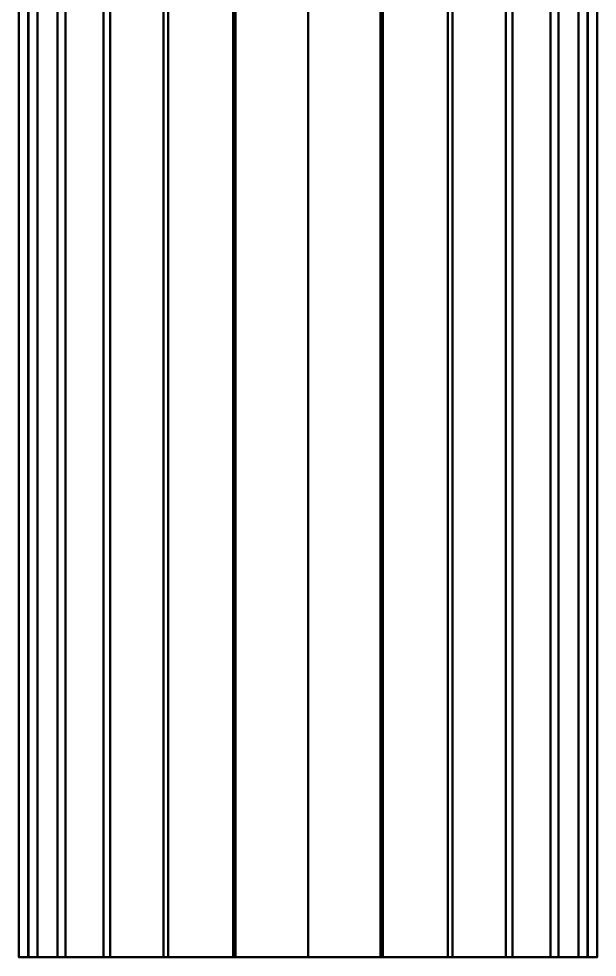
# Model space of a CAD drawing. Header units: millimetres. Extents: x -128 to 780, y -368 to 1535.
# Drawn here: x 115 to 428, y -368 to 140 of the extents above; entities that cross this region are included whole.
import ezdxf

# ---------------------------------------------------------------- set-up
doc = ezdxf.new("R2010")
doc.units = ezdxf.units.MM
doc.layers.add('M-EQPM', color=7, linetype='Continuous', lineweight=40)

# ---------------------------------------------------------------- blocks, each defined once
blk = doc.blocks.new('Burner-ExEco-GAS-RS_310_610_M_BLU-M3-000002 - RS 410_M BLU FS1 3_400_50-18393-_3D_')
at = {"layer": 'M-EQPM', "color": 8, "true_color": 0x787878}
mesh = blk.add_polyface(dxfattribs=at)
corners = [(156.5, -720, 520), (151.17, -720, 479.49), (135.53, -720, 441.75), (110.66, -720, 409.34), (78.25, -720, 384.47), (40.51, -720, 368.83), (0, -720, 363.5), (-40.51, -720, 368.83), (-78.25, -720, 384.47), (-110.66, -720, 409.34), (-135.53, -720, 441.75), (-151.17, -720, 479.49), (-156.5, -720, 520), (-156.5, 0, 520), (-151.17, 0, 479.49), (-135.53, 0, 441.75), (-110.66, 0, 409.34), (-78.25, 0, 384.47), (-40.51, 0, 368.83), (0, 0, 363.5), (40.51, 0, 368.83), (78.25, 0, 384.47), (110.66, 0, 409.34), (135.53, 0, 441.75), (151.17, 0, 479.49), (156.5, 0, 520)]
mesh.append_faces([[corners[k] for k in face] for face in [(1, 24, 25, 0)]], dxfattribs={"vtx0": -1, "color": 8})
mesh.append_faces([[corners[k] for k in face] for face in [(11, 14, 15, 10), (10, 15, 16, 9), (8, 17, 18, 7), (9, 16, 17, 8), (7, 18, 19, 6), (5, 20, 21, 4), (4, 21, 22, 3), (2, 23, 24, 1), (3, 22, 23, 2), (20, 5, 6, 19)]], dxfattribs={"vtx0": -1, "vtx2": -1, "color": 8})
mesh.append_faces([[corners[k] for k in face] for face in [(12, 13, 14, 11)]], dxfattribs={"vtx2": -1, "color": 8})
mesh = blk.add_polyface(dxfattribs=at)
corners = [(-156.5, -720, 520), (-151.17, -720, 560.51), (-135.53, -720, 598.25), (-110.66, -720, 630.66), (-78.25, -720, 655.53), (-40.51, -720, 671.17), (0, -720, 676.5), (40.51, -720, 671.17), (78.25, -720, 655.53), (110.66, -720, 630.66), (135.53, -720, 598.25), (151.17, -720, 560.51), (156.5, -720, 520), (156.5, 0, 520), (151.17, 0, 560.51), (135.53, 0, 598.25), (110.66, 0, 630.66), (78.25, 0, 655.53), (40.51, 0, 671.17), (0, 0, 676.5), (-40.51, 0, 671.17), (-78.25, 0, 655.53), (-110.66, 0, 630.66), (-135.53, 0, 598.25), (-151.17, 0, 560.51), (-156.5, 0, 520)]
mesh.append_faces([[corners[k] for k in face] for face in [(14, 11, 12, 13), (1, 24, 25, 0)]], dxfattribs={"vtx0": -1, "color": 8})
mesh.append_faces([[corners[k] for k in face] for face in [(10, 15, 16, 9), (8, 17, 18, 7), (9, 16, 17, 8), (7, 18, 19, 6), (11, 14, 15, 10), (5, 20, 21, 4), (4, 21, 22, 3), (2, 23, 24, 1), (3, 22, 23, 2), (20, 5, 6, 19)]], dxfattribs={"vtx0": -1, "vtx2": -1, "color": 8})
mesh = blk.add_polyface(dxfattribs=at)
corners = [(151.5, -720, 520), (146.34, -720, 559.21), (131.2, -720, 595.75), (107.13, -720, 627.13), (75.75, -720, 651.2), (39.21, -720, 666.34), (0, -720, 671.5), (-39.21, -720, 666.34), (-75.75, -720, 651.2), (-107.13, -720, 627.13), (-131.2, -720, 595.75), (-146.34, -720, 559.21), (-151.5, -720, 520), (-151.5, 0, 520), (-146.34, 0, 559.21), (-131.2, 0, 595.75), (-107.13, 0, 627.13), (-75.75, 0, 651.2), (-39.21, 0, 666.34), (0, 0, 671.5), (39.21, 0, 666.34), (75.75, 0, 651.2), (107.13, 0, 627.13), (131.2, 0, 595.75), (146.34, 0, 559.21), (151.5, 0, 520)]
mesh.append_faces([[corners[k] for k in face] for face in [(14, 11, 12, 13)]], dxfattribs={"vtx0": -1, "color": 8})
mesh.append_faces([[corners[k] for k in face] for face in [(15, 10, 11, 14), (17, 8, 9, 16), (16, 9, 10, 15), (18, 7, 8, 17), (7, 18, 19, 6), (21, 4, 5, 20), (22, 3, 4, 21), (24, 1, 2, 23), (23, 2, 3, 22), (20, 5, 6, 19)]], dxfattribs={"vtx0": -1, "vtx2": -1, "color": 8})
mesh.append_faces([[corners[k] for k in face] for face in [(25, 0, 1, 24)]], dxfattribs={"vtx2": -1, "color": 8})
mesh = blk.add_polyface(dxfattribs=at)
corners = [(-151.5, -720, 520), (-146.34, -720, 480.79), (-131.2, -720, 444.25), (-107.13, -720, 412.87), (-75.75, -720, 388.8), (-39.21, -720, 373.66), (0, -720, 368.5), (39.21, -720, 373.66), (75.75, -720, 388.8), (107.13, -720, 412.87), (131.2, -720, 444.25), (146.34, -720, 480.79), (151.5, -720, 520), (151.5, 0, 520), (146.34, 0, 480.79), (131.2, 0, 444.25), (107.13, 0, 412.87), (75.75, 0, 388.8), (39.21, 0, 373.66), (0, 0, 368.5), (-39.21, 0, 373.66), (-75.75, 0, 388.8), (-107.13, 0, 412.87), (-131.2, 0, 444.25), (-146.34, 0, 480.79), (-151.5, 0, 520)]
mesh.append_faces([[corners[k] for k in face] for face in [(14, 11, 12, 13)]], dxfattribs={"vtx0": -1, "color": 8})
mesh.append_faces([[corners[k] for k in face] for face in [(15, 10, 11, 14), (17, 8, 9, 16), (16, 9, 10, 15), (18, 7, 8, 17), (7, 18, 19, 6), (21, 4, 5, 20), (22, 3, 4, 21), (24, 1, 2, 23), (23, 2, 3, 22), (20, 5, 6, 19)]], dxfattribs={"vtx0": -1, "vtx2": -1, "color": 8})
mesh.append_faces([[corners[k] for k in face] for face in [(25, 0, 1, 24)]], dxfattribs={"vtx2": -1, "color": 8})
mesh = blk.add_polyface(dxfattribs=at)
corners = [(-156.5, -720, 520), (-151.17, -720, 479.49), (-135.53, -720, 441.75), (-110.66, -720, 409.34), (-78.25, -720, 384.47), (-40.51, -720, 368.83), (0, -720, 363.5), (40.51, -720, 368.83), (78.25, -720, 384.47), (110.66, -720, 409.34), (135.53, -720, 441.75), (151.17, -720, 479.49), (156.5, -720, 520), (151.17, -720, 560.51), (135.53, -720, 598.25), (110.66, -720, 630.66), (78.25, -720, 655.53), (40.51, -720, 671.17), (0, -720, 676.5), (-40.51, -720, 671.17), (-78.25, -720, 655.53), (-110.66, -720, 630.66), (-135.53, -720, 598.25), (-151.17, -720, 560.51), (-151.5, -720, 520), (-146.34, -720, 559.21), (-131.2, -720, 595.75), (-107.13, -720, 627.13), (-75.75, -720, 651.2), (-39.21, -720, 666.34), (0, -720, 671.5), (39.21, -720, 666.34), (75.75, -720, 651.2), (107.13, -720, 627.13), (131.2, -720, 595.75), (146.34, -720, 559.21), (151.5, -720, 520), (146.34, -720, 480.79), (131.2, -720, 444.25), (107.13, -720, 412.87), (75.75, -720, 388.8), (39.21, -720, 373.66), (0, -720, 368.5), (-39.21, -720, 373.66), (-75.75, -720, 388.8), (-107.13, -720, 412.87), (-131.2, -720, 444.25), (-146.34, -720, 480.79)]
mesh.append_faces([[corners[k] for k in face] for face in [(40, 8, 9, 39), (8, 40, 41, 7), (7, 41, 42, 6), (10, 38, 39, 9), (43, 5, 6, 42), (5, 43, 44, 4), (45, 3, 4, 44), (46, 2, 3, 45), (2, 46, 47, 1), (1, 47, 24, 0), (26, 22, 23, 25), (25, 23, 0, 24)]], dxfattribs={"vtx0": -1, "vtx2": -1, "color": 8})
mesh.append_faces([[corners[k] for k in face] for face in [(36, 37, 11, 12), (10, 11, 37, 38), (12, 13, 35, 36), (34, 35, 13, 14), (33, 34, 14, 15), (15, 16, 32, 33), (31, 32, 16, 17), (30, 31, 17, 18), (21, 22, 26, 27), (18, 19, 29, 30), (28, 29, 19, 20), (20, 21, 27, 28)]], dxfattribs={"vtx1": -1, "vtx3": -1, "color": 8})

msp = doc.modelspace()

# ---------------------------------------------------------------- block references
at = {"layer": 'M-EQPM', "color": 160, "true_color": 0x3232ff}
msp.add_blockref('Burner-ExEco-GAS-RS_310_610_M_BLU-M3-000002 - RS 410_M BLU FS1 3_400_50-18393-_3D_', (271.62, 352.18), dxfattribs=at)

doc.saveas('drawing.dxf')
